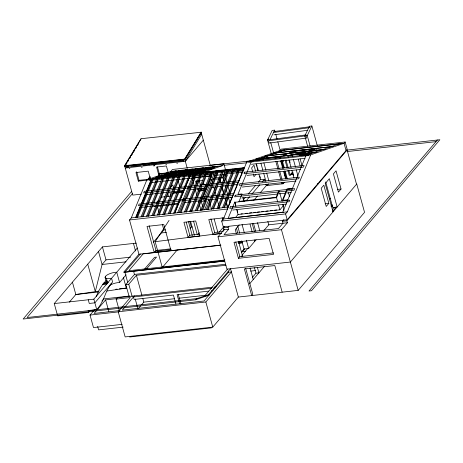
<?xml version="1.0" encoding="UTF-8"?>
<svg xmlns="http://www.w3.org/2000/svg" width="463" height="463" viewBox="0 0 463 463"><rect width="100%" height="100%" fill="white"/><g stroke="black" fill="none" stroke-linecap="round" stroke-linejoin="round"><path stroke-width="0.69" d="M126.665 286.707L126.318 288.096L106.843 291.042M108.111 282.256L106.716 281.869L106.108 281.139L105.089 277.447L105.35 276.486A7.778 2.558 -15.4 0 1 116.751 272.221L119.587 282.505A7.778 2.558 -15.4 0 0 109.361 285.642M182.601 200.768L183.25 199.171M182.752 200.751L183.4 199.154M187.966 188.007L188.615 186.41M224.717 261.022L123.586 272.302L138.952 254.233L129.518 219.977L131.272 217.917L146.898 179.783L170.754 171.478L222.142 165.742L223.849 163.734L225.545 169.904M135.642 217.436L151.274 179.291L175.471 170.951M135.989 217.39L151.621 179.256M136.782 217.309L152.42 179.169L176.27 170.864L176.455 172.103M137.476 217.604L142.413 205.56M142.963 204.218L147.35 193.517M148.449 190.837L152.564 180.801M141.07 216.829L156.708 178.689L180.564 170.384M142.21 216.701L157.848 178.562M142.911 216.997L147.57 205.624M148.391 203.616L153.056 192.238M153.878 190.229L157.993 180.194M146.505 216.221L162.143 178.081L185.993 169.776M147.645 216.094L163.283 177.954L187.133 169.649L187.318 170.893M148.339 216.389L153.004 205.016M154.098 202.337L158.491 191.636M159.041 190.293L163.15 180.257M151.939 215.619L167.571 177.474L191.427 169.174M153.079 215.492L168.711 177.346M153.774 215.787L158.711 203.743M159.26 202.4L163.647 191.694M164.741 189.02L168.856 178.984M157.368 215.011L173.006 176.872L196.856 168.567M158.508 214.884L174.146 176.744L174.331 177.983M159.203 215.179L164.139 203.135M164.689 201.799L169.354 190.42M170.176 188.412L174.291 178.377M162.802 214.404L178.434 176.264L202.29 167.959M163.943 214.276L179.575 176.137L179.76 177.375M164.637 214.572L169.296 203.199M170.396 200.52L174.782 189.813M175.332 188.476L179.719 177.769M168.231 213.796L183.869 175.656L207.719 167.351M169.371 213.669L185.009 175.529M170.066 213.97L174.73 202.591M175.824 199.918L179.939 189.876M181.039 187.202L184.882 177.833M173.666 213.194L189.298 175.049L213.154 166.749M177.694 212.737L192.07 177.89L211.956 175.674L201.283 201.451L202.609 206.261M192.567 176.444L193.32 174.603L197.163 173.266L244.539 167.976M179.036 212.592L194.668 174.453L200.242 172.78L195.808 174.325L180.176 212.465M180.871 212.76L185.53 201.388M186.63 198.708L191.016 188.001M191.566 186.664L195.131 177.966M184.465 211.985L200.103 173.845L205.676 172.172L201.243 173.718L185.605 211.857M186.3 212.158L190.964 200.78M192.058 198.106L196.173 188.065M197.001 186.057L200.566 177.358M189.888 211.383L205.526 173.243L211.099 171.57L206.666 173.116L191.028 211.255M191.728 211.55L196.665 199.507M197.209 198.17L201.602 187.463M202.696 184.783L205.717 177.422M195.322 210.775L210.96 172.635L216.534 170.963L212.1 172.508L196.462 210.648M197.157 210.943L202.094 198.899M202.644 197.562L207.308 186.184M208.13 184.181L211.423 176.148M189.622 176.768L214.051 174.042L212.274 178.377L222.83 177.196L224.607 172.861L243.017 170.806M200.751 210.167L216.389 172.028L221.962 170.355L217.529 171.9L201.897 210.04M202.806 209.936L206.504 200.867L201.283 201.451M208.35 196.289L212.737 185.582M213.287 184.239L214.93 180.229M215.758 178.22L217.674 173.538M204.64 209.727L208.801 199.547L203.332 200.155L211.724 179.708L212.482 182.468M206.185 209.565L221.823 171.42L227.397 169.753L222.963 171.293L207.326 209.438M208.02 209.733L212.685 198.355M213.507 196.347L217.894 185.646M218.993 182.966L220.637 178.95M221.187 177.613L222.83 173.596M223.849 180.68L223.085 177.908L224.63 174.14L225.209 176.224M211.62 208.958L227.252 170.818L232.825 169.145L228.392 170.691L212.76 208.83M213.455 209.126L218.391 197.082M218.941 195.745L223.328 185.038M224.422 182.358L227.443 175.002M217.049 208.35L232.686 170.21L238.26 168.538L233.827 170.083L218.189 208.223M218.883 208.518L223.82 196.474M224.642 194.466L229.035 183.765M229.584 182.422L233.149 173.723M222.483 207.742L238.115 169.603L243.688 167.936L239.255 169.475L223.623 207.615M224.318 207.916L228.977 196.538M229.804 194.529L234.463 183.157M235.285 181.149L238.578 173.121M227.912 207.14L243.55 169.001M280.156 150.492L281.232 149.144L345.155 142.008L347.152 149.26L287.205 219.763L223.282 226.899L221.673 221.042L223.426 218.976L246.75 162.021L280.156 150.492L284.797 149.914L252.022 161.286M228.085 218.461L234.874 201.88L235.812 206.371M251.143 162.16L237.953 194.356L242.039 193.904L239.006 201.59M277.661 201.706L276.544 197.643L279.258 191.011L278.645 191.08L276.11 197.279L276.77 197.377M282.685 212.367L305.742 156.066M221.673 221.042L285.59 213.906L287.344 211.846L310.667 154.891L344.055 143.298L345.155 142.008M268.442 138.981L267.527 140.063L272.169 130.427L274.617 130.155L269.981 139.785L267.527 140.063L271.318 153.826M307.635 146.227L304.787 135.902L309.429 126.266L311.883 125.994L317.323 145.758M310.083 145.955L307.241 135.63L311.883 125.994M141.065 138.958L124.697 166.038L184.778 159.33L201.145 132.25L140.995 138.709L124.593 165.667L132.707 195.114L141.261 194.159M125.948 164.683L127.065 162.837M127.805 161.604L128.552 160.372M129.669 158.525L130.41 157.298M131.527 155.452L132.644 153.606M133.385 152.373L134.878 149.914M135.618 148.681L136.365 147.448M137.476 145.602L138.223 144.369M126.671 166.321L127.076 167.803L128.176 165.986M155.088 163.422L153.629 165.951L154.416 165.864L156.268 162.797M201.278 132.742L184.911 159.828L124.831 166.53M125.242 168.005L185.316 161.303L201.689 134.224M184.691 159.017L201.145 132.25M224.474 260.582L162.281 267.521L155.163 241.686L169.064 220.388M96.31 296.499A84.202 34.609 83.6 0 1 102.936 284.247L104.47 282.418L107.462 282.083L106.444 278.39M127.076 167.803L128.691 165.904M150.417 179.117L148.224 171.16L135.96 172.525L138.339 181.149L139.027 180.339L149.248 179.198M131.538 191.555L23.15 319.03L195.577 299.793L207.679 295.614L230.539 268.719L238.347 297.061L212.777 327.133L125.149 336.914L118.221 311.761L130.323 297.53L116.138 299.11L119.437 311.095M132.632 193.395L27.085 317.537L196.995 298.577L204.733 295.938L207.679 295.614M147.234 179.985L150 176.727M148.177 179.656L150.475 176.959M90.528 310.233L88.664 312.427L57.643 315.888L54.252 303.566L102.427 246.906L136.307 243.127M170.754 171.478L172.462 169.47L223.849 163.734M185.316 161.303L203.315 140.139M69.3 302.183L75.822 294.503L98.822 291.163M130.676 257.127L105.998 259.882L102.074 264.495L95.297 291.557L87.75 264.165M156.783 202.516L158.612 200.369M170.17 187.961L172.768 184.905L173.7 188.285M172.271 194.645L174.082 192.51L182.619 191.56M193.204 175.518L194.061 174.516M102.931 284.207L107.219 283.732L102.931 284.207L106.368 280.184M54.252 303.566L93.856 299.15L137.349 247.994M127.753 282.575L124.9 272.203L140.393 253.984M122.18 324.355L93.48 327.561L90.036 315.066L94.614 309.678M101.947 301.06L103.776 298.901L129.721 296.007M153.369 242.299L163.85 229.972L165.285 229.81M119.587 282.505L126.139 274.796M117.104 298.594L105.616 299.879L94.087 313.434L120.027 310.54M200.074 190.559L201.909 188.4L204.93 188.065M129.131 296.569L125.826 284.577L134.461 274.426L225.522 264.269M170.65 248.828L155.973 250.466L154.22 252.526L147.026 226.407L163.798 224.532L170.992 250.657M189.182 211.649L190.501 210.104M116.138 299.11L117.243 297.807L212.534 287.176M125.826 284.577L128.772 284.247L136.406 275.265L225.967 265.276M243.179 172.062L224.057 174.198L224.752 173.388L224.607 172.861M144.688 268.939L154.561 257.324L156.511 257.11L146.638 268.725M190.085 228.45L191.3 227.015L192.174 226.916M134.374 295.898L122.267 310.129L204.015 301.008L228.479 272.238L231.419 271.914L205.85 301.986L118.221 311.761M162.281 267.521L177.207 249.962M188.071 237.322L199.842 236.008L195.699 220.973L183.927 222.286L188.071 237.322L189.824 235.256L199.518 234.174M255.443 160.1L255.142 160.453L261.485 158.768L278.442 156.882L280.323 156.228M255.142 160.453L260.009 159.909L260.31 159.556M197.811 234.423L199.206 232.785M138.42 308.48L140.665 305.84M141.562 304.781L143.808 302.142L174.62 298.704M255.9 174.476L254.031 176.675L253.29 173.99M224.231 217.789L208.784 219.514L212.922 234.55L214.676 232.484L223.102 231.546M243.156 199.999L245.454 197.302M248.214 194.055L255.564 185.408M258.285 182.208L260.438 179.679L264.518 179.222L265.05 181.143M218.935 232.449L223.999 226.494M246.345 200.595L249.609 196.758M251.941 194.02L259.859 184.702M262.191 181.965L264.518 179.222M238.347 297.061L298.178 290.382L364.549 212.332L356.741 183.99L290.376 262.046L226.916 269.125L218.009 236.807L223.942 229.827L223.409 227.894L224.347 226.795M222.483 231.61L224.323 229.445M235.268 217.766L238.051 214.491L279.895 209.82L283.333 205.786L282.962 204.443M282.447 162.27L283.842 160.638M223.409 227.894L228.051 227.379L228.982 226.28M228.051 227.379L228.583 229.312L224.057 234.631L278.466 228.56L282.991 223.241L287.401 222.749L286.869 220.816L347.094 149.983L356.527 184.239M253.707 200.427L257.434 196.04M260.229 192.753L266.283 185.628L283.182 183.747L284.404 182.306M268.465 183.904L267.07 185.541L266.688 184.158M239.255 224.966L235.273 229.648L236.408 233.774M307.368 153.265L308.769 151.615L320.813 150.272M290.648 174.285L292.014 172.676M287.899 170.471L289.242 175.327L290.185 175.222L292.929 171.993M290.909 174.892L292.685 172.797M238.671 242.635L239.545 241.605M241.264 252.254L244.059 248.961M204.733 295.938L227.599 269.049M241.622 252.549L244.678 248.961M238.428 258.313L273.517 254.401L269.107 238.381L234.018 242.299L238.428 258.313L239.834 256.658L273.494 252.902M241.854 255.42L247.618 248.631M241.582 256.815L242.467 255.773L238.491 241.339M241.75 240.754L244.024 249.001L248.666 248.486L256.08 239.765M263.864 230.603L268.783 224.821L282.795 223.259M218.009 236.807L281.469 229.723L287.401 222.749M252.485 277.302L255.97 273.199L258.915 272.869L257.405 267.394M249.603 283.819L264.466 266.341M328.84 203.379L326.218 206.463L321.206 188.262L323.828 185.183L328.84 203.379L325.078 203.801M341.046 189.026L338.43 192.099L333.418 173.903L336.034 170.824L341.046 189.026L337.284 189.442M332.336 209.56L334.199 207.372M332.463 211.464L336.132 207.146M437.396 140.017L309.012 291.019L311.466 290.741L439.85 139.745L346.88 150.116M282.991 223.241L282.459 221.308L283.865 219.659M224.057 174.198L224.752 173.388M195.577 299.793L196.995 298.577M156.691 178.984L181.704 170.257L181.89 171.495M162.125 178.377L164.851 177.427M169.62 175.766L173.712 174.343M179.164 172.444L181.207 171.732M168.237 177.532L192.567 169.047L192.753 170.286M172.988 177.167L197.996 168.439L198.187 169.678M178.417 176.559L203.431 167.832L203.616 169.07M183.169 176.189L208.859 167.224L209.05 168.468M189.286 175.344L214.294 166.622L214.479 167.861M197.898 173.185L217.911 166.217M203.575 171.657L205.618 170.945M210.393 169.284L213.796 168.098M222.142 165.742L203.575 172.207L244.533 167.635M258.227 159.145L284.797 149.914M255.078 160.227L259.946 159.683L262.752 158.711L277.684 157.044L274.883 158.016L276.058 157.883L280.456 156.506L280.838 157.883M283.952 156.129L283.634 154.972L294.804 151.088L315.969 148.727L316.524 150.735M283.634 154.972L295.047 151.227L314.331 149.074C305.852 152.877 296.685 153.606 287.836 155.759L288.217 157.154M281.082 156.141L279.843 156.569L280.456 156.506M287.836 155.759C294.798 154.318 301.893 153.496 308.705 151.389L309.151 153.004M308.497 151.326L315.969 148.727M300.51 155.18L304.469 153.809L304.851 155.186M282.303 150.209L281.313 150.544L341.682 143.582M274.027 131.55L309.382 126.804M273.228 132.551L309.996 127.614M273.882 134.826L307.826 130.271M270.045 139.699L306.107 134.86M155.163 241.686L221.378 233.294M339.396 143.819L306.008 155.406L310.667 154.891M309.238 154.289L299.179 155.412L304.469 153.809M309.568 154.173L299.503 155.296M304.787 135.902L307.241 135.63M127.771 166.987L129.2 166.83M130.624 166.668L141.337 165.476M142.76 165.314L154.185 164.041M155.614 163.879L183.458 160.777M280.138 150.434L344.05 143.298L346.052 150.55M129.895 168.596L129.084 168.613M142.153 167.23L141.348 167.241M166.639 164.498L165.835 164.51M177.595 163.213L176.785 163.225M209.67 165.43L251.34 160.777M246.75 162.021L251.409 161.5M223.884 165.314L246.773 162.762M347.036 151.575L436.013 141.649M158.988 173.758L168.272 172.728M158.728 174.082L166.576 173.208M251.426 164.301L305.082 158.317M196.642 172.751L200.323 172.34M146.898 179.783L244.076 168.937M138.339 181.149L147.193 180.165M148.907 180.46L243.937 169.857M151.667 182.503L160.916 181.473M162.339 181.311L166.611 180.836M168.034 180.68L172.305 180.2M173.729 180.043L177.283 179.644M178.706 179.488L187.961 178.452M188.939 178.434L211.77 175.888M214.45 175.5L220.892 174.782M222.327 174.62L224.474 174.377M223.085 177.908L219.763 178.278L219.531 178.84L210.127 179.887M247.045 175.413L300.701 169.429M197.545 181.091L195.536 181.311L196.26 183.933M198.882 180.94L202.892 180.495M290.648 174.673L293.49 174.354M239.348 180.749L144.317 191.352L143.669 192.949L238.7 182.347M146.644 194.622L150.909 194.147M152.333 193.991L161.587 192.955M163.011 192.799L166.564 192.4M167.988 192.243L172.259 191.763M173.683 191.607L182.931 190.577M190.085 189.778L199.397 188.736M200.826 188.58L205.126 188.1M211.574 187.382L215.868 186.902M217.297 186.739L220.88 186.34M222.315 186.178L226.61 185.704M228.045 185.541L232.339 185.061M233.774 184.905L238.069 184.424M177.028 192.834L173.469 193.233L173.573 193.609M178.446 192.677L182.717 192.203M200.265 190.2L204.276 189.749M199.582 190.999L204.264 190.472M242.299 187.046L295.955 181.062M164.828 196.752L161.356 197.14L161.46 197.516M166.211 196.596L170.378 196.133M317.34 183.898L318.382 183.782M233.983 193.511L139.097 204.102L138.449 205.694L233.335 195.108M292.552 188.267L287.06 188.881L282.146 200.878L287.639 200.265L287.818 200.907M292.373 188.713L287.488 189.257L282.939 200.363L287.824 199.819M141.423 207.372L150.672 206.336M152.096 206.18L156.367 205.699M157.79 205.543L162.062 205.068M163.485 204.906L167.039 204.513M168.463 204.351L172.734 203.876M174.157 203.714L177.717 203.321M184.72 202.539L194.032 201.498M195.461 201.341L201.909 200.618M208.356 199.9L210.503 199.663M211.932 199.501L216.233 199.021M217.662 198.864L221.245 198.465M222.674 198.303L231.986 197.261M155.522 206.544L154.081 206.706L153.78 205.601M156.957 206.388L161.263 205.908M162.698 205.746L167.01 205.265M168.445 205.103L177.78 204.061M241.9 198.025L277.667 194.038M279.096 193.875L285.538 193.158M286.967 193.002L291.262 192.521M238.96 201.422L276.724 197.209M234.695 202.314L276.544 197.643M131.272 217.917L228.178 207.1M129.518 219.977L227.75 209.016M329.32 198.841L330.727 198.679M232.75 210.034L286.406 204.05M282.719 205.856L283.333 205.786M240.997 213.923L242.357 213.773M245.216 213.449L247.358 213.211M249.505 212.974L251.646 212.731M253.788 212.494L255.935 212.257M257.364 212.095L259.506 211.857M261.647 211.62L263.794 211.377M265.936 211.14L268.077 210.902M270.224 210.659L272.366 210.422M274.507 210.185L276.654 209.942M331.045 205.178L332.428 205.028M331.375 206.157L332.822 206.035M331.057 206.533L332.463 206.376M228.242 218.333L283.327 212.187M223.426 218.976L287.344 211.846M161.315 232.958L166.339 232.397M282.459 221.308L286.869 220.816M223.942 229.827L228.583 229.312M212.922 234.55L221.349 233.607M154.845 251.397L171.241 249.569M238.352 242.08L242.6 241.611M138.952 254.233L220.816 245.095M238.688 243.104L242.415 242.687M220.863 245.211L143.136 253.886L128.836 270.71L224.902 259.992M238.619 243.231L242.172 242.838M126.046 261.821L102.074 264.495L98.503 251.519M242.496 251.525L245.442 251.195M124.9 272.203L224.642 261.074M103.695 283.304L108.087 282.818M250.686 271.098L255.657 270.542M115.738 289.277L117.151 289.12M119.269 288.883L126.318 288.096L123.303 277.152M98.388 291.991L75.822 294.503L72.431 282.181M214.682 286.933L216.117 286.776M211.608 288.258L133.448 296.98L134.131 299.445L173.428 295.058L175.923 304.127M213.761 288.021L215.197 287.859M208.697 291.129L177.103 294.653L179.603 303.716M211.568 290.805L213.003 290.642M178.921 298.224L206.145 295.186M207.574 295.024L209.727 294.786M111.514 283.252L111.519 283.287A84.202 34.609 83.6 0 0 104.893 295.544A84.202 34.609 83.6 0 1 96.738 309.62L88.155 310.58L88.664 312.427M90.036 315.066L118.916 311.842M123.152 327.133L98.613 329.87L97.67 326.45M129.669 337.006L211.417 327.885M124.593 165.667L184.708 159.087L187.231 168.254M105.089 277.447L105.697 278.17L107.098 278.581L111.577 278.304L112.59 281.979L94.869 302.825L89.278 303.45L88.265 299.769M206.666 173.116L207.088 174.076M163.699 178.921L163.283 177.954L163.468 179.193M325.715 181.947L332.758 207.522L337.145 207.036L329.343 178.695L325.211 183.551L333.019 211.892M304.862 152.721L305.227 154.04M304.573 152.819L304.885 153.947M300.122 158.85L302.021 165.725M296.777 153.693L297.084 154.821M298.317 159.284L300.227 166.223M295.047 151.227L295.62 153.299M292.24 155.267L292.628 156.662M293.392 159.446L295.504 167.114M296.274 169.904L298.004 176.177M289.502 160.476L290.075 162.548M292.738 172.224L293.687 175.674M288.987 159.938L291.1 167.606M291.869 170.396L293.976 178.064M284.577 154.862L284.895 156.019M285.978 159.955L288.079 167.589M288.848 170.361L290.185 175.222M285.225 160.754L287.135 167.693M274.617 130.155L274.993 131.515M275.745 134.241L277.059 139.01M277.812 141.736L280.248 150.597M282.222 160.273L284.305 167.843M285.254 171.281L287.338 178.857M281.597 160.649L283.501 167.554M284.456 171.009L286.545 178.608M280.121 156.621L280.509 158.016M281.272 160.8L283.385 168.468M284.155 171.258L286.267 178.921M281.174 161.408L281.747 163.48M284.409 173.15L285.364 176.606M279.507 156.685L279.895 158.08M280.659 160.869L282.771 168.538M283.541 171.322L285.654 178.99M288.437 192.695L289.572 196.816M276.996 161.286L279.056 168.775M279.808 171.495L282.054 179.661M282.806 182.381L283.182 183.747M270.739 142.54L273.581 152.865M275.821 161.419L277.881 168.902M278.628 171.628L280.694 179.112M281.631 182.515L282.002 183.875M279.814 193.025L282.036 201.081M285.59 213.906L287.205 219.763M278.593 205.086L279.895 209.82M262.752 158.711L263.129 160.088M263.893 162.843L265.976 170.419M266.734 173.174L268.824 180.744M281.469 229.723L298.178 290.382M260.964 163.375L262.874 170.303M263.632 173.075L265.924 181.386M265.93 184.349L266.283 185.628M256.589 164.261L257.162 166.339M257.544 167.728L258.117 169.805M259.83 176.038L260.403 178.116M256.085 163.885L257.978 170.754M258.927 174.186L260.438 179.679M255.628 171.241L253.961 165.204L251.629 167.947L252.555 171.304M267.84 221.395L268.783 224.821M282.152 292.17L274.819 265.548L244.36 268.945L251.698 295.573L252.804 294.271L245.656 268.326M257.532 222.651L259.795 230.863M241.235 172.288L241.808 174.372M253.591 223.658L255.669 231.187M252.179 223.49L254.442 231.708M242.977 197.319L244.105 201.422M250.049 224.185L252.121 231.72M254.39 239.938L254.766 241.31M254.459 267.724L255.97 273.199M242.039 224.422L244.308 232.675M246.391 240.233L248.666 248.486M235.106 202.725L235.852 205.433M237.16 210.167L237.716 212.199M236.743 209.756L238.051 214.491M225.782 178.307L226.928 182.474M227.889 185.947L229.416 191.503M229.798 192.892L230.18 194.281M230.944 197.064L231.523 199.148M250.043 267.898L253.244 279.536M237.774 226.314L239.672 233.19M225.186 185.536L225.759 187.613M226.332 189.697L227.669 194.547M228.433 197.325L229.961 202.869M236.385 228.028L237.716 232.843M220.145 179.667L221.1 183.134M222.055 186.601L223.774 192.839M225.111 197.695L225.875 200.467M226.257 201.856L227.784 207.401M219.913 180.217L220.672 182.978M222.003 187.81L223.525 193.331M224.856 198.164L225.614 200.925M226.187 202.997L227.518 207.823M235.806 242.033L239.834 256.658M214.051 174.042L214.797 176.762M201.075 132.007L210.399 165.852M213.622 186.612L214.577 190.061M215.145 192.133L216.094 195.583M217.049 199.032L218.756 205.248M219.138 206.625L219.52 208.009M222.176 217.668L222.94 220.429M208.801 199.547L209.571 202.331M209.953 203.72L211.487 209.282M214.166 219.016L217.807 232.229M228.126 270.965L228.479 272.238M203.436 182.457L204.16 185.078M210.914 218.82L214.676 232.484M201.909 188.4L202.123 189.17M199.252 180.854L200.583 185.686M201.341 188.447L201.723 189.824M196.214 180.518L196.758 182.48M198.384 188.383L198.922 190.345L198.245 191.144L197.522 188.522M192.07 177.89L192.834 180.663M193.21 182.046L194.356 186.201M195.12 188.973L196.839 195.212M198.367 200.751L198.94 202.829M199.321 204.218L201.035 210.451M183.07 160.03L183.481 161.506M193.546 221.152L197.157 234.278M190.6 221.482L194.408 235.297M189.795 221.551L191.3 227.015M178.116 180.541L179.812 186.711M180.946 190.82L181.322 192.191M188.453 221.655L192.255 235.47M186.248 222.275L189.824 235.256M205.85 301.986L212.777 327.133M174.626 191.665L175.002 193.013M168.266 172.803L166.379 165.957L156.569 167.05L159.023 175.952M169.909 192.191L170.841 195.571M167.699 193.551L168.439 196.254M157.449 166.923L159.903 175.818M148.785 163.439L149.167 164.828M157.264 206.064L158.959 212.21M162.345 224.509L163.85 229.972M178.22 294.265L180.911 304.029M136.654 171.709L139.027 180.339M149.155 225.718L155.973 250.466M133.448 243.445L135.526 250.992M136.406 275.265L141.915 295.249M142.864 298.699L143.808 302.142M133.581 271.237L134.461 274.426M135.242 299.057L137.933 308.821M128.772 284.247L132.186 296.656M102.427 246.906L105.998 259.882M105.35 276.486L105.859 278.332M105.616 299.879L108.822 311.518M93.856 299.15L96.738 309.62M217.529 171.9L217.714 173.139M283.119 204.281L283.941 210.422M230.412 206.77L229.764 208.362L289.144 201.735L289.792 200.143L230.412 206.77M235.268 195.236L234.619 196.833L293.999 190.206L294.647 188.615L235.268 195.236M239.967 183.776L239.319 185.374L298.693 178.747L299.341 177.155L239.967 183.776M244.707 172.149L244.065 173.741L303.439 167.114L304.087 165.523L244.707 172.149M190.38 174.933L174.748 213.061L190.438 174.921M249.505 161.257L248.654 162.264L308.034 155.637L308.885 154.63L249.505 161.257M157.651 176.606L156.656 176.947L204.519 171.379L157.651 176.606M165.65 173.822L164.654 174.157L212.517 168.596L165.65 173.822M274.194 153.021L273.199 153.363L333.568 146.401L274.194 153.021M257.532 158.809L256.537 159.145L316.912 152.182L257.532 158.809M265.959 155.909L264.963 156.245L325.333 149.283L265.959 155.909M306.014 135.763L268.54 140.793L269.194 143.067L306.674 138.043L306.014 135.763"/></g></svg>
